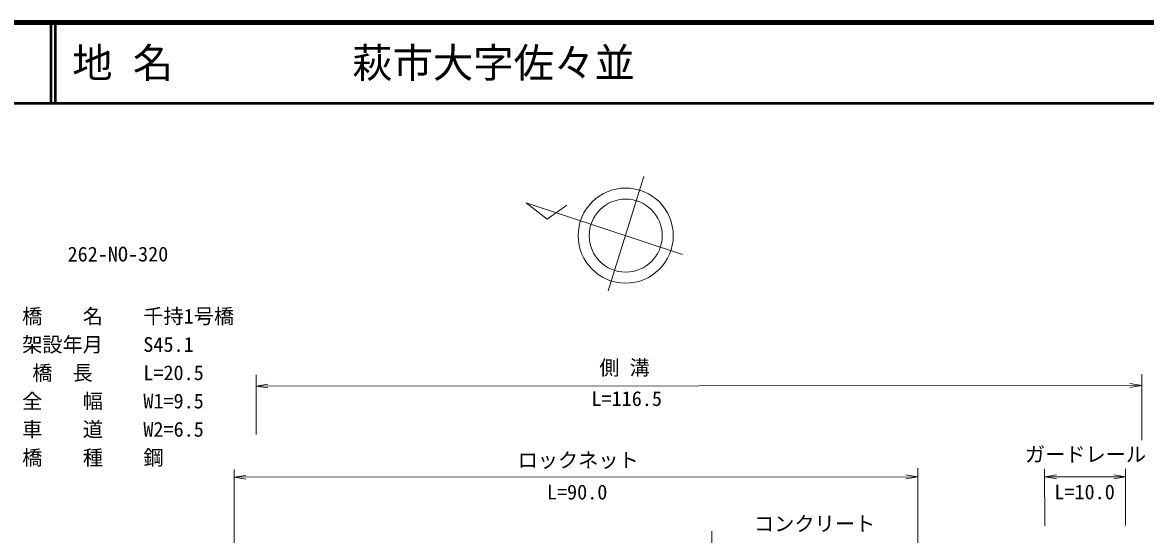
# Model space of a CAD drawing. Units: millimetres, scale not verified. Extents: x -199886483 to 680000, y -5525939 to 380000.
# Drawn here: x 364218 to 503249, y 316621 to 380000 of the extents above; entities that cross this region are included whole.
import ezdxf
from ezdxf.enums import TextEntityAlignment as Align

# ---------------------------------------------------------------- set-up
doc = ezdxf.new("R2010")
doc.units = ezdxf.units.MM
doc.header["$LTSCALE"] = 1000
for name, color, linetype, lineweight in [('M-BGD', 7, 'Continuous', 13), ('M-BMK-SRVR', 3, 'Continuous', 13), ('M-STR-STR1', 1, 'Continuous', 13), ('M-STR-STR3', 7, 'Continuous', 13), ('M-TTL', 2, 'Continuous', 140), ('M-TTL-LINE', 7, 'Continuous', 50)]:
    doc.layers.add(name, color=color, linetype=linetype, lineweight=lineweight)
doc.layers.add('M-TTL-TXT', color=7, linetype='Continuous')
doc.styles.add('ＭＳ ゴシック', font='')
doc.styles.get('ＭＳ ゴシック').set_extended_font_data('MS Gothic')

# ---------------------------------------------------------------- blocks, each defined once
blk = doc.blocks.new('open_arrow')
at = {"color": 0, "linetype": 'Continuous', "lineweight": -2}
blk.add_lwpolyline([(7.5, 1.25), (0, 0), (7.5, -1.25)], dxfattribs=at)

msp = doc.modelspace()

# ---------------------------------------------------------------- linework, layer by layer
at = {"layer": 'M-BGD'}
msp.add_line((502775, 328303), (502770, 336464), dxfattribs=at)
at = {"layer": 'M-BMK-SRVR'}
for p, q in [((436728, 346773), (441135, 360947)), ((445932, 351273), (426554, 357656)), ((426554, 357656), (429183, 355674)), ((429183, 355674), (431599, 357385))]:
    msp.add_line(p, q, dxfattribs=at)
for radius in [5885, 4520]:
    msp.add_circle((438898, 353618), radius, dxfattribs=at)
at = {"layer": 'M-STR-STR3'}
for p, q in [((393149, 329023), (393145, 336397)), ((393145, 335001), (502771, 335068)), ((390425, 304993), (390413, 324671)), ((475053, 305044), (475041, 324847)), ((475053, 305501), (475041, 324754)), ((490766, 317689), (490761, 324764)), ((500760, 317732), (500755, 324770)), ((390414, 323703), (475042, 323754)), ((490762, 323764), (500756, 323770)), ((449545, 305028), (449538, 317056))]:
    msp.add_line(p, q, dxfattribs=at)
at = {"layer": 'M-TTL'}
msp.add_line((680000, 380000), (40000, 380000), dxfattribs=at)
at = {"layer": 'M-TTL-LINE'}
for p, q in [((367750, 380000), (367750, 370000)), ((368250, 380000), (368250, 370000)), ((40000, 370000), (680000, 370000))]:
    msp.add_line(p, q, dxfattribs=at)

# ---------------------------------------------------------------- block references
at = {"layer": 'M-STR-STR3', "xscale": 193, "yscale": 193}
for p in [(393145, 335001), (390414, 323703), (490762, 323764)]:
    msp.add_blockref('open_arrow', p, dxfattribs=at)
at = {"layer": 'M-STR-STR3', "xscale": 193, "yscale": 193, "rotation": 180}
for p in [(502771, 335068), (475042, 323754), (500756, 323770)]:
    msp.add_blockref('open_arrow', p, dxfattribs=at)

# ---------------------------------------------------------------- texts
at = {"layer": 'M-STR-STR1', "style": 'ＭＳ ゴシック'}
for s, p in [('262-NO-320', (369801, 349861)), ('橋\u3000\u3000名', (364177, 342167)), ('千持1号橋', (379177, 342176)), ('架設年月', (364179, 338667)), ('S45.1', (379179, 338676)), ('橋  長', (365431, 335168)), ('L=20.5', (379181, 335176)), ('全\u3000\u3000幅', (364183, 331667)), ('W1=9.5', (379183, 331676)), ('車\u3000\u3000道', (364185, 328167)), ('W2=6.5', (379185, 328176)), ('橋\u3000\u3000種', (364187, 324667)), ('鋼', (379187, 324676))]:
    msp.add_text(s, height=1833, rotation=0.035, dxfattribs=at).set_placement(p, align=Align.BOTTOM_LEFT)
at = {"layer": 'M-STR-STR3', "style": 'ＭＳ ゴシック'}
for s, p in [('側 溝', (435632, 335814)), ('L=116.5', (434660, 331976)), ('ロックネット', (425509, 324362)), ('ガードレール', (488317, 325071)), ('L=90.0', (429144, 320410)), ('L=10.0', (491964, 320428)), ('コンクリート', (454779, 316490))]:
    msp.add_text(s, height=1833, rotation=0.035, dxfattribs=at).set_placement(p, align=Align.BOTTOM_LEFT)
at = {"layer": 'M-TTL-TXT', "style": 'ＭＳ ゴシック'}
for s, p in [('地 名', (370380, 375000)), ('萩市大字佐々並', (405024, 375000))]:
    msp.add_text(s, height=3666, dxfattribs=at).set_placement(p, align=Align.MIDDLE_LEFT)

doc.saveas('drawing.dxf')
